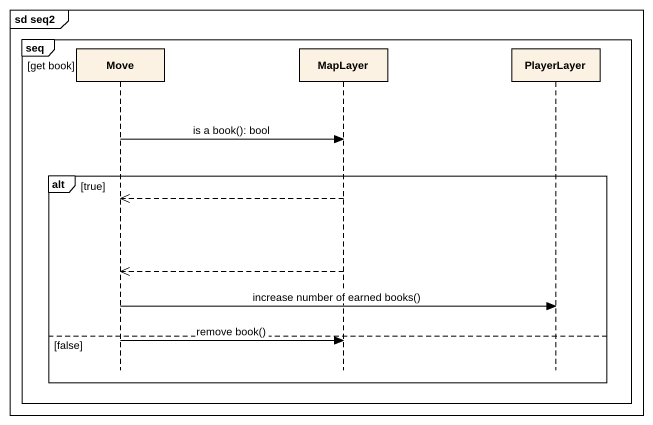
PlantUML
@startuml
mainframe sd seq2
hide footbox
participant Move
participant MapLayer
participant PlayerLayer

group seq [get book]
  Move -> MapLayer : is a book(): bool
  alt true
    MapLayer -->> Move
    MapLayer -->> Move
    Move -> PlayerLayer : increase number of earned books()
  else false
    Move -> MapLayer : remove book()
  end
end
@enduml
